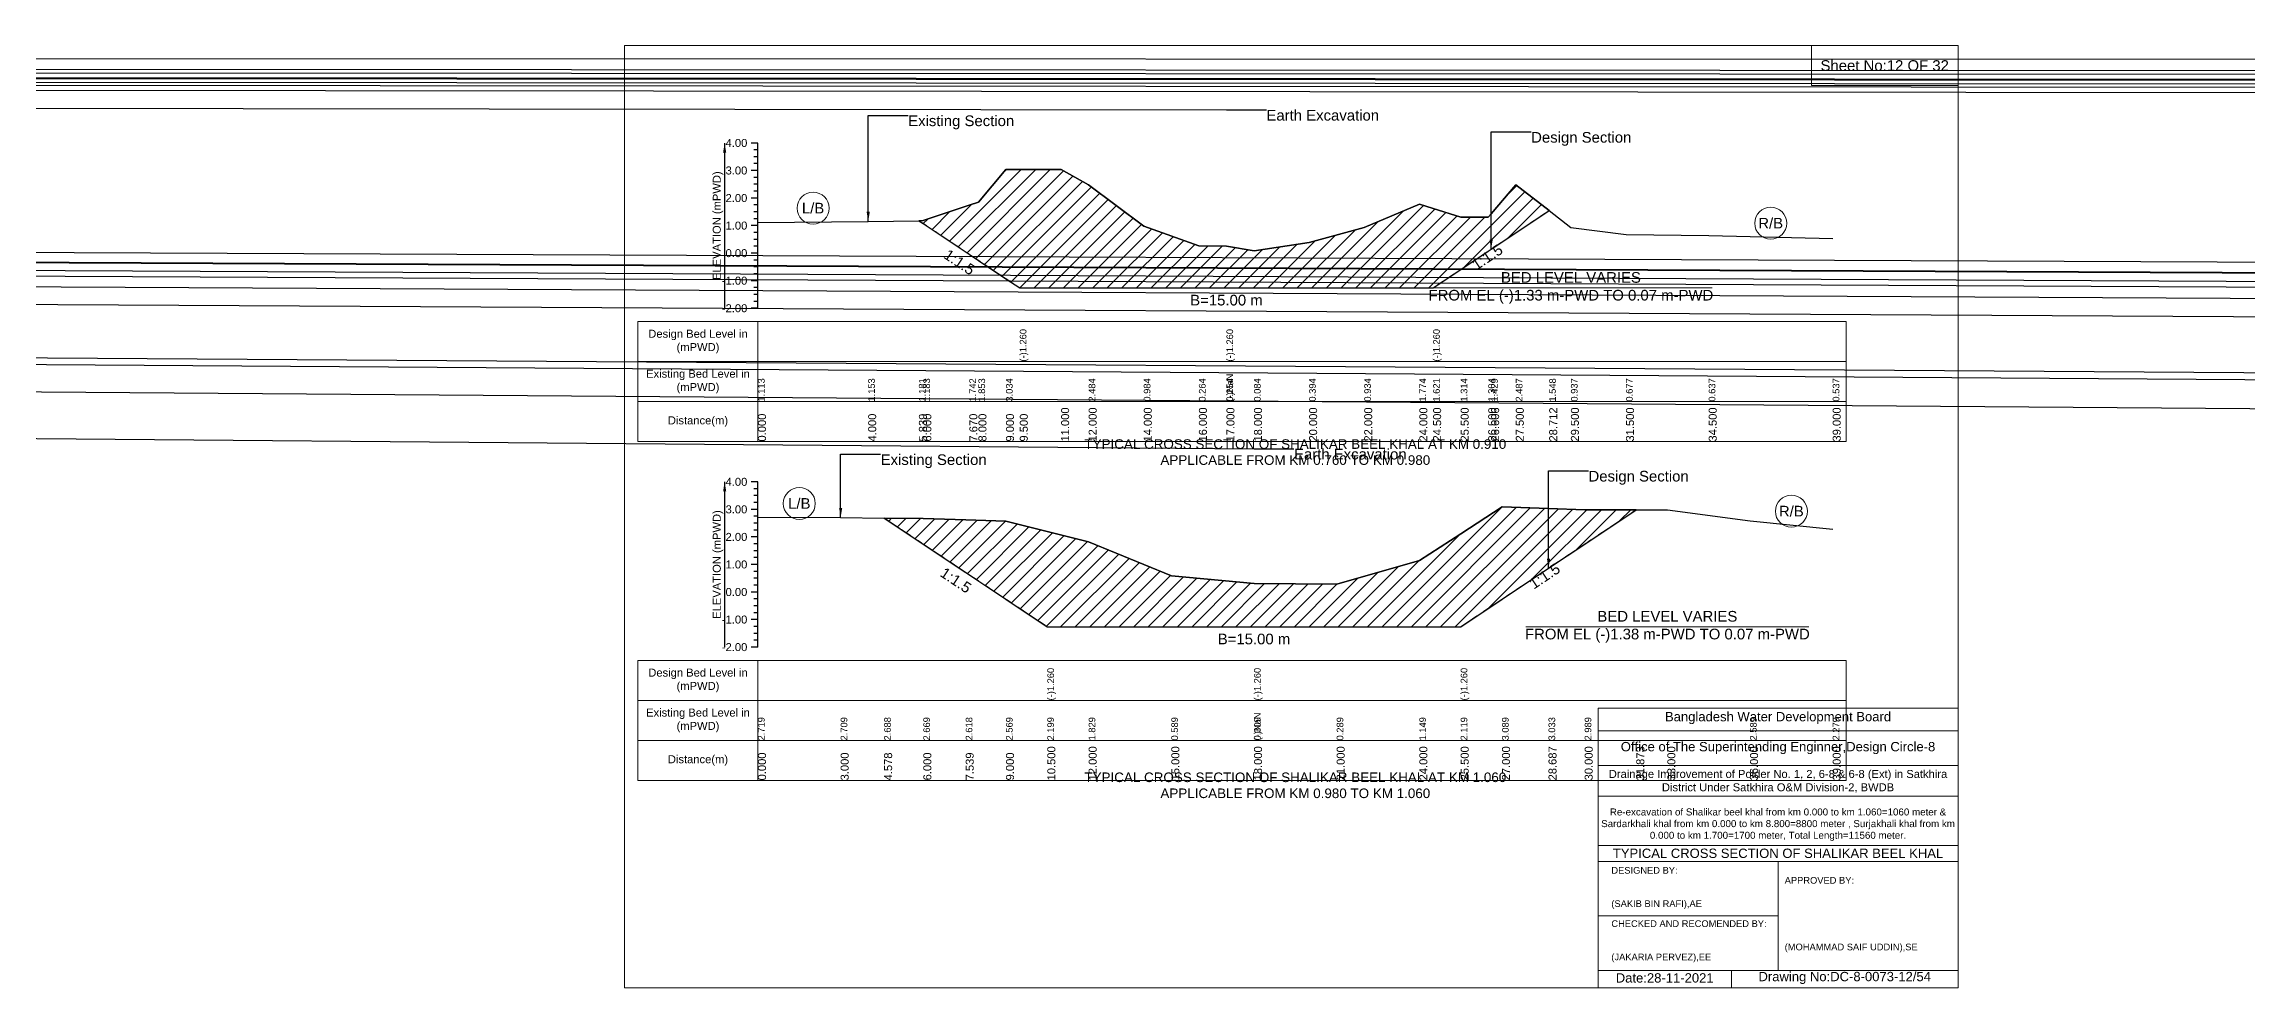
# Model space of a CAD drawing. Header units: inches. Extents: x 0 to 416000, y -4242 to 7.
# Drawn here: x 207388 to 217300, y -4242 to 7 of the extents above; entities that cross this region are included whole.
import ezdxf

# ---------------------------------------------------------------- set-up
doc = ezdxf.new("R2010")
doc.units = ezdxf.units.IN
doc.header["$LTSCALE"] = 7
doc.header["$MEASUREMENT"] = 0
doc.linetypes.add('DASHED', pattern=[0.75, 0.5, -0.25])
for name, color, linetype, lineweight in [('Cross section Data Border', 7, 'Continuous', 9), ('Cross Section Labels', 7, 'Continuous', 9), ('Design_Bed_Level for Xsection', 7, 'DASHED', 25), ('Existing_Bed_Level for Xsection', 7, 'Continuous', 25), ('Long Section Labels', 7, 'Continuous', 9)]:
    doc.layers.add(name, color=color, linetype=linetype, lineweight=lineweight)
doc.styles.get("Standard").update_dxf_attribs({"font": 'arial.ttf'})
doc.dimstyles.get("Standard").update_dxf_attribs({"dimtxt": 0.18, "dimasz": 0.18, "dimexe": 0.18, "dimexo": 0.0625, "dimgap": 0.09, "dimtad": 0, "dimtih": 1, "dimtoh": 1, "dimdec": 4, "dimzin": 0, "dimdsep": 46, "dimtxsty": 'Standard', "dimcen": 0.09, "dimadec": 0, "dimazin": 0, "dimtfac": 1, "dimtdec": 4, "dimtofl": 0, "dimtmove": 0, "dimatfit": 3, "dimfxl": 1, "dimtolj": 1, "dimtzin": 0, "dimarcsym": 0})

msp = doc.modelspace()

# ---------------------------------------------------------------- hatches: boundary and pattern name
at = {"layer": 'Existing_Bed_Level for Xsection'}
h = msp.add_hatch(dxfattribs=at)
h.set_pattern_fill('ANSI31', color=256, scale=372, style=0)
h.paths.add_polyline_path([(211324.1, -788), (211344, -801.3), (211551, -939.3), (211592, -966.7), (211716, -1049.3), (211778, -1090.7), (211964, -1090.7), (212088, -1090.7), (212336, -1090.7), (212584, -1090.7), (212708, -1090.7), (212832, -1090.7), (213080, -1090.7), (213328, -1090.7), (213576, -1090.7), (213638, -1090.7), (213762, -1008), (213886, -925.3), (213899.1, -916.6), (214010, -842.7), (214160.3, -742.5), (214010, -626), (213899.1, -757.2), (213886, -772.7), (213762, -771.5), (213638, -733.5), (213576, -714.4), (213328, -818.6), (213080, -885.6), (212832, -924), (212708, -902.9), (212584, -901.7), (212336, -812.4), (212088, -626.4), (211964, -558.2), (211778, -558.2), (211716, -558.2), (211592, -704.6), (211551, -718.4), (211344, -787.7)])
h = msp.add_hatch(dxfattribs=at)
h.set_pattern_fill('ANSI31', color=256, scale=372, style=0)
h.paths.add_polyline_path([(211167.7, -2126.5), (211344, -2244.1), (211534.8, -2371.3), (211716, -2492.1), (211902, -2616.1), (212088, -2616.1), (212460, -2616.1), (212832, -2616.1), (213204, -2616.1), (213576, -2616.1), (213762, -2616.1), (213948, -2492.1), (214157.2, -2352.6), (214320, -2244.1), (214552.3, -2089.2), (214320, -2089.2), (214157.2, -2083.8), (213948, -2076.8), (213762, -2197.1), (213576, -2317.4), (213204, -2424), (212832, -2421.5), (212460, -2386.8), (212088, -2233), (211902, -2187.2), (211716, -2141.3), (211534.8, -2135.2), (211344, -2128.9)])

# ---------------------------------------------------------------- linework, layer by layer
at = {"layer": 'Cross section Data Border'}
for points in [[(210000, 0), (216000, 0), (216000, -4242), (210000, -4242)], [(215340, 0), (216000, 0), (216000, -180), (215340, -180)], [(210060, -1242.4), (215496, -1242.4), (215496, -1782.4), (210060, -1782.4)], [(210060, -2767.8), (215496, -2767.8), (215496, -3307.8), (210060, -3307.8)]]:
    msp.add_lwpolyline(points, close=True, dxfattribs=at)
for points in [[(210600, -1242.4), (210600, -1782.4)], [(210060, -1422.4), (215496, -1422.4)], [(210060, -1602.4), (215496, -1602.4)], [(210600, -2767.8), (210600, -3307.8)], [(210060, -2947.8), (215496, -2947.8)], [(214380, -4242), (214380, -2982), (216000, -2982)], [(210060, -3127.8), (215496, -3127.8)], [(214380, -3084), (216000, -3084)], [(214380, -3240), (216000, -3240)], [(214380, -3378), (216000, -3378)], [(214380, -3600), (216000, -3600)], [(214380, -3672), (216000, -3672)], [(215190, -3672), (215190, -4164)], [(214380, -3918), (215190, -3918)], [(214380, -4164), (216000, -4164)], [(214980, -4164), (214980, -4242)]]:
    msp.add_lwpolyline(points, dxfattribs=at)
at = {"layer": 'Cross Section Labels'}
for points in [[(213621.7, -1090.7), (214894.3, -1090.7)], [(214055.7, -2616.1), (215328.3, -2616.1)]]:
    msp.add_lwpolyline(points, dxfattribs=at)
for centre in [(210848, -731.9), (215157, -799.6), (210786, -2061.3), (215250, -2096)]:
    msp.add_circle(centre, 72, dxfattribs=at)
at = {"layer": 'Design_Bed_Level for Xsection'}
for points in [[(211324.1, -788), (211551, -939.3), (211778, -1090.7), (212708, -1090.7), (213638, -1090.7), (213899.1, -916.6), (214160.3, -742.5)], [(211167.7, -2126.5), (211534.8, -2371.3), (211902, -2616.1), (212832, -2616.1), (213762, -2616.1), (214157.2, -2352.6), (214552.3, -2089.2)]]:
    msp.add_lwpolyline(points, dxfattribs=at)
at = {"layer": 'Existing_Bed_Level for Xsection'}
for points in [[(210600, -438.4), (210570, -438.4)], [(210600, -469.4), (210582, -469.4)], [(210600, -1182.4), (210600, -1058.4), (210600, -934.4), (210600, -810.4), (210600, -686.4), (210600, -562.4), (210600, -438.4)], [(210600, -562.4), (210570, -562.4)], [(210600, -500.4), (210582, -500.4)], [(210600, -531.4), (210582, -531.4)], [(210600, -593.4), (210582, -593.4)], [(210600, -796.4), (211096, -791.4), (211324.1, -788), (211344, -787.7), (211551, -718.4), (211592, -704.6), (211716, -558.2), (211778, -558.2), (211778, -558.2), (211964, -558.2), (212088, -626.4), (212336, -812.4), (212584, -901.7), (212708, -902.9), (212708, -902.9), (212832, -924), (213080, -885.6), (213328, -818.6), (213576, -714.4), (213638, -733.5), (213638, -733.5), (213762, -771.5), (213886, -772.7), (213899.1, -757.2), (214010, -626), (214160.3, -742.5), (214258, -818.2), (214506, -850.5), (214878, -855.4), (215436, -867.8)], [(210600, -686.4), (210570, -686.4)], [(210600, -624.4), (210582, -624.4)], [(210600, -655.4), (210582, -655.4)], [(210600, -717.4), (210582, -717.4)], [(210600, -748.4), (210582, -748.4)], [(210600, -779.4), (210582, -779.4)], [(210600, -810.4), (210570, -810.4)], [(210600, -841.4), (210582, -841.4)], [(210600, -872.4), (210582, -872.4)], [(210600, -934.4), (210570, -934.4)], [(210600, -903.4), (210582, -903.4)], [(210600, -965.4), (210582, -965.4)], [(210600, -1058.4), (210570, -1058.4)], [(210600, -996.4), (210582, -996.4)], [(210600, -1027.4), (210582, -1027.4)], [(210600, -1089.4), (210582, -1089.4)], [(210600, -1182.4), (210570, -1182.4)], [(210600, -1120.4), (210582, -1120.4)], [(210600, -1151.4), (210582, -1151.4)], [(210600, -1963.8), (210570, -1963.8)], [(210600, -2707.8), (210600, -2583.8), (210600, -2459.8), (210600, -2335.8), (210600, -2211.8), (210600, -2087.8), (210600, -1963.8)], [(210600, -1994.8), (210582, -1994.8)], [(210600, -2025.8), (210582, -2025.8)], [(210600, -2056.8), (210582, -2056.8)], [(210600, -2122.7), (210972, -2123.9), (211167.7, -2126.5), (211344, -2128.9), (211534.8, -2135.2), (211716, -2141.3), (211902, -2187.2), (211902, -2187.2), (212088, -2233), (212460, -2386.8), (212832, -2421.5), (212832, -2421.5), (213204, -2424), (213576, -2317.4), (213762, -2197.1), (213762, -2197.1), (213948, -2076.8), (214157.2, -2083.8), (214320, -2089.2), (214552.3, -2089.2), (214692, -2089.2), (215064, -2138.8), (215436, -2177.2)], [(210600, -2087.8), (210570, -2087.8)], [(210600, -2118.8), (210582, -2118.8)], [(210600, -2149.8), (210582, -2149.8)], [(210600, -2211.8), (210570, -2211.8)], [(210600, -2180.8), (210582, -2180.8)], [(210600, -2242.8), (210582, -2242.8)], [(210600, -2273.8), (210582, -2273.8)], [(210600, -2335.8), (210570, -2335.8)], [(210600, -2304.8), (210582, -2304.8)], [(210600, -2366.8), (210582, -2366.8)], [(210600, -2459.8), (210570, -2459.8)], [(210600, -2397.8), (210582, -2397.8)], [(210600, -2428.8), (210582, -2428.8)], [(210600, -2490.8), (210582, -2490.8)], [(210600, -2521.8), (210582, -2521.8)], [(210600, -2552.8), (210582, -2552.8)], [(210600, -2583.8), (210570, -2583.8)], [(210600, -2614.8), (210582, -2614.8)], [(210600, -2645.8), (210582, -2645.8)], [(210600, -2707.8), (210570, -2707.8)], [(210600, -2676.8), (210582, -2676.8)]]:
    msp.add_lwpolyline(points, dxfattribs=at)
for points in [[(211324.1, -788), (211324.1, -788), (211344, -801.3), (211551, -939.3), (211592, -966.7), (211716, -1049.3), (211778, -1090.7), (211778, -1090.7), (211964, -1090.7), (212088, -1090.7), (212336, -1090.7), (212584, -1090.7), (212708, -1090.7), (212708, -1090.7), (212832, -1090.7), (213080, -1090.7), (213328, -1090.7), (213576, -1090.7), (213638, -1090.7), (213638, -1090.7), (213762, -1008), (213886, -925.3), (213899.1, -916.6), (214010, -842.7), (214160.3, -742.5), (214160.3, -742.5), (214160.3, -742.5), (214010, -626), (213899.1, -757.2), (213886, -772.7), (213762, -771.5), (213638, -733.5), (213638, -733.5), (213576, -714.4), (213328, -818.6), (213080, -885.6), (212832, -924), (212708, -902.9), (212708, -902.9), (212584, -901.7), (212336, -812.4), (212088, -626.4), (211964, -558.2), (211778, -558.2), (211778, -558.2), (211716, -558.2), (211592, -704.6), (211551, -718.4), (211344, -787.7), (211324.1, -788)], [(211167.7, -2126.5), (211167.7, -2126.5), (211344, -2244.1), (211534.8, -2371.3), (211716, -2492.1), (211902, -2616.1), (211902, -2616.1), (212088, -2616.1), (212460, -2616.1), (212832, -2616.1), (212832, -2616.1), (213204, -2616.1), (213576, -2616.1), (213762, -2616.1), (213762, -2616.1), (213948, -2492.1), (214157.2, -2352.6), (214320, -2244.1), (214552.3, -2089.2), (214552.3, -2089.2), (214552.3, -2089.2), (214320, -2089.2), (214157.2, -2083.8), (213948, -2076.8), (213762, -2197.1), (213762, -2197.1), (213576, -2317.4), (213204, -2424), (212832, -2421.5), (212832, -2421.5), (212460, -2386.8), (212088, -2233), (211902, -2187.2), (211902, -2187.2), (211716, -2141.3), (211534.8, -2135.2), (211344, -2128.9), (211167.7, -2126.5)]]:
    msp.add_lwpolyline(points, close=True, dxfattribs=at)

# ---------------------------------------------------------------- texts
at = {"layer": 'Cross section Data Border', "attachment_point": 5}
for s, insert, char_height in [('Sheet No:12 OF 32', (215670, -90), 48), ('Bangladesh Water Development Board', (215190, -3027), 42), ('Office of The Superintending Enginner,Design Circle-8', (215190, -3162), 42)]:
    msp.add_mtext(s, dxfattribs=dict(at, insert=insert, char_height=char_height))
at = {"layer": 'Cross section Data Border'}
for s, insert, char_height, width, attachment_point in [('Design Bed Level in (mPWD)', (210330, -1332.4), 36, 480, 5), ('Existing Bed Level in (mPWD)', (210330, -1512.4), 36, 480, 5), ('Distance(m)', (210330, -1692.4), 36, 480, 5), ('Design Bed Level in (mPWD)', (210330, -2857.8), 36, 480, 5), ('Existing Bed Level in (mPWD)', (210330, -3037.8), 36, 480, 5), ('Distance(m)', (210330, -3217.8), 36, 480, 5), ('Drainage Improvement of Polder No. 1, 2, 6-8 & 6-8 (Ext) in Satkhira District Under Satkhira O&M Division-2, BWDB', (215190, -3312), 36, 1680, 5), ('Re-excavation of Shalikar beel khal from km 0.000 to km 1.060=1060 meter & Sardarkhali khal from km 0.000 to km 8.800=8800 meter , Surjakhali khal from km 0.000 to km 1.700=1700 meter, Total Length=11560 meter.', (215190, -3507), 31.4683, 1620, 5), ('TYPICAL CROSS SECTION OF SHALIKAR BEEL KHAL', (215190, -3636), 42, 1680, 5), ('DESIGNED BY:^J^J^J(SAKIB BIN RAFI),AE', (214440, -3792), 30, 840, 4), ('APPROVED BY:^J^J^J^J^J^J(MOHAMMAD SAIF UDDIN),SE', (215220, -3912), 30, 840, 4), ('CHECKED AND RECOMENDED BY:^J^J^J(JAKARIA PERVEZ),EE', (214440, -4032), 30, 840, 4), ('Date:28-11-2021', (214680, -4197), 42, 840, 5), ('Drawing No:DC-8-0073-12/54', (215490, -4197), 42, 1320, 5)]:
    msp.add_mtext(s, dxfattribs=dict(at, insert=insert, char_height=char_height, width=width, attachment_point=attachment_point))
at = {"layer": 'Cross Section Labels'}
for s, insert, char_height, attachment_point in [('Earth Excavation', (212888, -289.6), 48, 1), ('Existing Section', (211276, -314.4), 48, 1), ('Design Section', (214079.1, -388.8), 48, 1), ('L/B', (210848, -731.9), 48, 5), ('R/B', (215157, -799.6), 48, 5), ('BED LEVEL VARIES ^JFROM EL (-)1.33 m-PWD TO 0.07 m-PWD', (214258, -1090.7), 48, 5), ('B=15.00 m', (212708, -1121.7), 48, 2), ('TYPICAL CROSS SECTION OF SHALIKAR BEEL KHAL AT KM 0.910^JAPPLICABLE FROM KM 0.760 TO KM 0.980', (213018, -1830), 43.2, 5), ('Existing Section', (211152, -1839.8), 48, 1), ('Earth Excavation', (213012, -1815), 48, 1), ('Design Section', (214337.2, -1914.2), 48, 1), ('L/B', (210786, -2061.3), 48, 5), ('R/B', (215250, -2096), 48, 5), ('BED LEVEL VARIES ^JFROM EL (-)1.38 m-PWD TO 0.07 m-PWD', (214692, -2616.1), 48, 5), ('B=15.00 m', (212832, -2647.1), 48, 2), ('TYPICAL CROSS SECTION OF SHALIKAR BEEL KHAL AT KM 1.060^JAPPLICABLE FROM KM 0.980 TO KM 1.060', (213018, -3330), 43.2, 5)]:
    msp.add_mtext(s, dxfattribs=dict(at, insert=insert, char_height=char_height, attachment_point=attachment_point))
at = {"layer": 'Cross Section Labels', "char_height": 48, "attachment_point": 2}
for insert, rotation in [((211520, -954.8), 326.30993), ((213868.1, -932.1), 33.69007), ((211503.8, -2386.8), 326.30993), ((214126.2, -2368.1), 33.69007)]:
    msp.add_mtext('1:1.5', dxfattribs=dict(at, insert=insert, rotation=rotation))
at = {"layer": 'Existing_Bed_Level for Xsection', "char_height": 36, "attachment_point": 6}
for s, insert in [('4.00', (210552, -438.4)), ('3.00', (210552, -562.4)), ('2.00', (210552, -686.4)), ('1.00', (210552, -810.4)), ('0.00', (210552, -934.4)), ('-1.00', (210552, -1058.4)), ('-2.00', (210552, -1182.4)), ('4.00', (210552, -1963.8)), ('3.00', (210552, -2087.8)), ('2.00', (210552, -2211.8)), ('1.00', (210552, -2335.8)), ('0.00', (210552, -2459.8)), ('-1.00', (210552, -2583.8)), ('-2.00', (210552, -2707.8))]:
    msp.add_mtext(s, dxfattribs=dict(at, insert=insert))
at = {"layer": 'Existing_Bed_Level for Xsection', "char_height": 36, "attachment_point": 5, "rotation": 90}
for insert in [(210420, -810.4), (210420, -2335.8)]:
    msp.add_mtext('ELEVATION (mPWD)', dxfattribs=dict(at, insert=insert))
at = {"layer": 'Long Section Labels', "attachment_point": 1, "rotation": 90}
for s, insert, char_height in [('(-)1.260', (211778, -1422.4), 30), ('(-)1.260', (212708, -1422.4), 30), ('(-)1.260', (213638, -1422.4), 30), ('(-)NaN', (212708, -1602.4), 30), ('1.113', (210600, -1602.4), 30), ('1.153', (211096, -1602.4), 30), ('1.181', (211324.1, -1602.4), 30), ('1.183', (211344, -1602.4), 30), ('1.742', (211551, -1602.4), 30), ('1.853', (211592, -1602.4), 30), ('3.034', (211716, -1602.4), 30), ('3.034', (211716, -1602.4), 30), ('3.034', (211716, -1602.4), 30), ('3.034', (211716, -1602.4), 30), ('3.034', (211716, -1602.4), 30), ('2.484', (212088, -1602.4), 30), ('0.984', (212336, -1602.4), 30), ('0.264', (212584, -1602.4), 30), ('0.254', (212708, -1602.4), 30), ('0.254', (212708, -1602.4), 30), ('0.084', (212832, -1602.4), 30), ('0.394', (213080, -1602.4), 30), ('0.934', (213328, -1602.4), 30), ('1.774', (213576, -1602.4), 30), ('1.621', (213638, -1602.4), 30), ('1.621', (213638, -1602.4), 30), ('1.621', (213638, -1602.4), 30), ('1.314', (213762, -1602.4), 30), ('1.304', (213886, -1602.4), 30), ('1.429', (213899.1, -1602.4), 30), ('2.487', (214010, -1602.4), 30), ('1.548', (214160.3, -1602.4), 30), ('0.937', (214258, -1602.4), 30), ('0.677', (214506, -1602.4), 30), ('0.637', (214878, -1602.4), 30), ('0.537', (215436, -1602.4), 30), ('0.000', (210600, -1782.4), 36), ('4.000', (211096, -1782.4), 36), ('5.839', (211324.1, -1782.4), 36), ('6.000', (211344, -1782.4), 36), ('7.670', (211551, -1782.4), 36), ('8.000', (211592, -1782.4), 36), ('9.000', (211716, -1782.4), 36), ('9.500', (211778, -1782.4), 36), ('9.500', (211778, -1782.4), 36), ('9.500', (211778, -1782.4), 36), ('11.000', (211964, -1782.4), 36), ('12.000', (212088, -1782.4), 36), ('14.000', (212336, -1782.4), 36), ('16.000', (212584, -1782.4), 36), ('17.000', (212708, -1782.4), 36), ('17.000', (212708, -1782.4), 36), ('17.000', (212708, -1782.4), 36), ('18.000', (212832, -1782.4), 36), ('20.000', (213080, -1782.4), 36), ('22.000', (213328, -1782.4), 36), ('24.000', (213576, -1782.4), 36), ('24.500', (213638, -1782.4), 36), ('24.500', (213638, -1782.4), 36), ('24.500', (213638, -1782.4), 36), ('25.500', (213762, -1782.4), 36), ('26.500', (213886, -1782.4), 36), ('26.606', (213899.1, -1782.4), 36), ('27.500', (214010, -1782.4), 36), ('28.712', (214160.3, -1782.4), 36), ('29.500', (214258, -1782.4), 36), ('31.500', (214506, -1782.4), 36), ('34.500', (214878, -1782.4), 36), ('39.000', (215436, -1782.4), 36), ('(-)1.260', (211902, -2947.8), 30), ('(-)1.260', (212832, -2947.8), 30), ('(-)1.260', (213762, -2947.8), 30), ('2.719', (210600, -3127.8), 30), ('2.709', (210972, -3127.8), 30), ('2.688', (211167.7, -3127.8), 30), ('2.669', (211344, -3127.8), 30), ('2.618', (211534.8, -3127.8), 30), ('2.569', (211716, -3127.8), 30), ('2.199', (211902, -3127.8), 30), ('2.199', (211902, -3127.8), 30), ('2.199', (211902, -3127.8), 30), ('1.829', (212088, -3127.8), 30), ('0.589', (212460, -3127.8), 30), ('(-)NaN', (212832, -3127.8), 30), ('0.309', (212832, -3127.8), 30), ('0.309', (212832, -3127.8), 30), ('0.289', (213204, -3127.8), 30), ('1.149', (213576, -3127.8), 30), ('2.119', (213762, -3127.8), 30), ('2.119', (213762, -3127.8), 30), ('2.119', (213762, -3127.8), 30), ('3.089', (213948, -3127.8), 30), ('3.033', (214157.2, -3127.8), 30), ('2.989', (214320, -3127.8), 30), ('2.989', (214320, -3127.8), 30), ('2.989', (214320, -3127.8), 30), ('2.589', (215064, -3127.8), 30), ('2.279', (215436, -3127.8), 30), ('10.500', (211902, -3307.8), 36), ('10.500', (211902, -3307.8), 36), ('10.500', (211902, -3307.8), 36), ('12.000', (212088, -3307.8), 36), ('15.000', (212460, -3307.8), 36), ('18.000', (212832, -3307.8), 36), ('18.000', (212832, -3307.8), 36), ('18.000', (212832, -3307.8), 36), ('21.000', (213204, -3307.8), 36), ('24.000', (213576, -3307.8), 36), ('25.500', (213762, -3307.8), 36), ('25.500', (213762, -3307.8), 36), ('25.500', (213762, -3307.8), 36), ('27.000', (213948, -3307.8), 36), ('28.687', (214157.2, -3307.8), 36), ('30.000', (214320, -3307.8), 36), ('31.873', (214552.3, -3307.8), 36), ('33.000', (214692, -3307.8), 36), ('36.000', (215064, -3307.8), 36), ('39.000', (215436, -3307.8), 36), ('0.000', (210600, -3307.8), 36), ('3.000', (210972, -3307.8), 36), ('4.578', (211167.7, -3307.8), 36), ('6.000', (211344, -3307.8), 36), ('7.539', (211534.8, -3307.8), 36), ('9.000', (211716, -3307.8), 36)]:
    msp.add_mtext(s, dxfattribs=dict(at, insert=insert, char_height=char_height))

# ---------------------------------------------------------------- leaders
at = {"layer": 'Cross Section Labels', "annotation_type": 0, "has_hookline": 1, "hookline_direction": 0}
for points, text_width in [([(0, 0), (223015, -154.2), (223194.9, -154.2)], 497), ([(0, 0), (252652, -245.4), (252831.9, -245.4)], 497), ([(0, 0), (262182, -225.9), (262361.9, -225.9)], 497), ([(0, 0), (313700, -185.7), (313879.9, -185.7)], 497), ([(0, 0), (332446, -171.3), (332625.9, -171.3)], 497), ([(0, 0), (342778, -95.2), (342957.9, -95.2)], 497), ([(0, 0), (383141, -273.2), (383320.9, -273.2)], 497), ([(0, 0), (392544, -311.8), (392723.9, -311.8)], 497), ([(0, 0), (402652, -286.9), (402831.9, -286.9)], 497), ([(0, 0), (212708, -289.6), (212887.9, -289.6)], 497), ([(0, 0), (292730, -1643.9), (292909.9, -1643.9)], 497), ([(0, 0), (302388, -1582.6), (302567.9, -1582.6)], 497), ([(0, 0), (322958, -1614.4), (323137.9, -1614.4)], 497), ([(0, 0), (332565, -1623.5), (332744.9, -1623.5)], 497), ([(0, 0), (342899, -1610.9), (343078.9, -1610.9)], 497), ([(0, 0), (372584, -1670.8), (372763.9, -1670.8)], 497), ([(0, 0), (382536, -1802.2), (382715.9, -1802.2)], 497), ([(0, 0), (232555, -1747.4), (232734.9, -1747.4)], 497), ([(0, 0), (242747, -1679.5), (242926.9, -1679.5)], 497), ([(0, 0), (252778, -1712.3), (252957.9, -1712.3)], 497), ([(0, 0), (212832, -1815), (213011.9, -1815)], 497), ([(211096, -791.4), (211096, -314.4), (211275.9, -314.4)], 467.2), ([(213899.1, -916.6), (213899.1, -388.8), (214079, -388.8)], 441.2), ([(210972, -2123.9), (210972, -1839.8), (211151.9, -1839.8)], 467.2), ([(214157.2, -2352.6), (214157.2, -1914.2), (214337.1, -1914.2)], 441.2)]:
    msp.add_leader(points, dimstyle='Standard', override={"dimasz": 43.2}, dxfattribs=dict(at, text_width=text_width))
at = {"layer": 'Existing_Bed_Level for Xsection'}
for points in [[(210450, -438.4), (210450, -1182.4)], [(210450, -1963.8), (210450, -2707.8)]]:
    msp.add_leader(points, dimstyle='Standard', override={"dimasz": 43.2}, dxfattribs=at)

doc.saveas('drawing.dxf')
